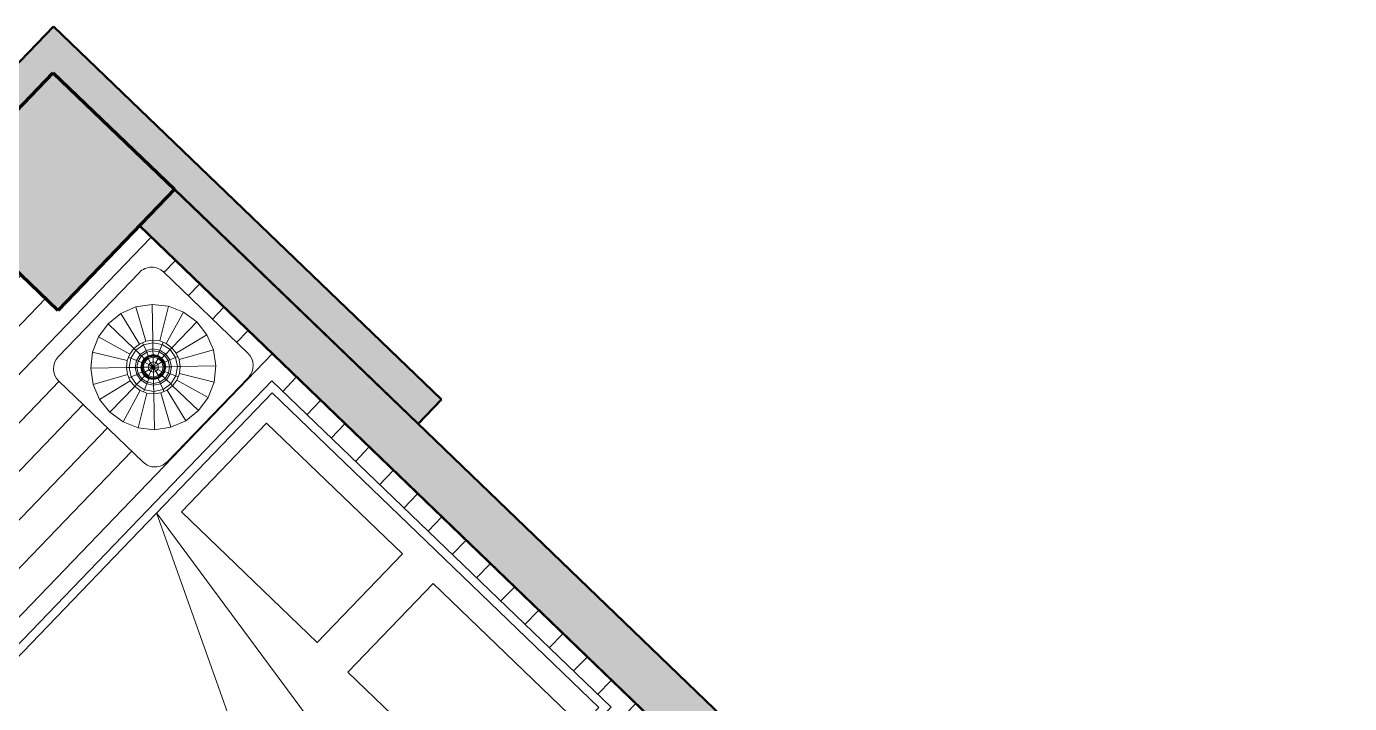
# Model space of a CAD drawing. Header units: metres. Extents: x 11 to 152, y 1 to 34.
# Drawn here: x 70.576 to 74.511, y 23.044 to 25.058 of the extents above; entities that cross this region are included whole.
import ezdxf

# ---------------------------------------------------------------- set-up
doc = ezdxf.new("R2010")
doc.units = ezdxf.units.M
for name, color, linetype, lineweight in [('A-FLOR', 192, 'Continuous', 9), ('A-FLOR-PATT', 8, 'Continuous', 9), ('A-WALL', 113, 'Continuous', 9), ('A-WALL-1', 113, 'Continuous', 50), ('A-WALL-PATT-1', 111, 'Continuous', 9), ('E-LITE-EQPM', 33, 'Continuous', 9), ('G-IMPT', 8, 'Continuous', 9), ('I-FURN', 30, 'Continuous', 9), ('S-COLS', 52, 'Continuous', 9), ('S-COLS-1', 52, 'Continuous', 100)]:
    doc.layers.add(name, color=color, linetype=linetype, lineweight=lineweight)

# ---------------------------------------------------------------- blocks, each defined once
blk = doc.blocks.new('M_Concrete-Square-Column - 500 x 500mm-1442238-2 Piso _Tipo_')
at = {"layer": 'S-COLS'}
blk.add_hatch(color=256, dxfattribs=at).paths.add_polyline_path([(0.25, 0.25), (-0.25, 0.25), (-0.25, -0.25), (0.25, -0.25), (0.25, -0.1299)], flags=0)
at = {"layer": 'S-COLS-1'}
for p, q in [((-0.25, 0.25), (0.25, 0.25)), ((-0.25, -0.25), (-0.25, 0.25)), ((0.25, 0.25), (0.25, -0.25)), ((0.25, -0.25), (-0.25, -0.25))]:
    blk.add_line(p, q, dxfattribs=at)
blk = doc.blocks.new('M_Bed-Box1 - cama 140 x 190-1496802-2 Piso _Tipo_')
at = {"layer": 'I-FURN'}
for p, q in [((-0.3608, 1.1844), (1.0392, 1.1844)), ((-0.3608, -0.7156), (-0.3608, 1.1844)), ((1.0392, -0.7156), (1.0392, 1.1844)), ((-0.3354, 1.159), (1.0138, 1.159)), ((-0.3354, -0.6902), (-0.3354, 1.159)), ((1.0138, -0.6902), (1.0138, 1.159)), ((-0.163, 0.3934), (-0.3354, 0.0335)), ((1.0138, -0.1949), (-0.163, 0.3934)), ((1.0138, -0.1949), (-0.3354, 0.0335)), ((-0.2846, -0.2482), (0.2757, -0.2482)), ((-0.2846, -0.614), (-0.2846, -0.2482)), ((0.2757, -0.614), (0.2757, -0.2482)), ((0.4027, -0.2482), (0.963, -0.2482)), ((0.4027, -0.614), (0.4027, -0.2482)), ((0.963, -0.614), (0.963, -0.2482)), ((-0.2846, -0.614), (0.2757, -0.614)), ((0.4027, -0.614), (0.963, -0.614)), ((-0.3354, -0.6902), (1.0138, -0.6902)), ((-0.3608, -0.7156), (1.0392, -0.7156))]:
    blk.add_line(p, q, dxfattribs=at)
blk = doc.blocks.new('M_Table-End - nochero-1375290-2 Piso _Tipo_')
at = {"layer": 'I-FURN'}
for p, q in [((0.4029, 0.3774), (0.0545, 0.3774)), ((0.0037, 0.3266), (0.0037, -0.0218)), ((0.4537, -0.0218), (0.4537, 0.3266)), ((0.0545, -0.0726), (0.4029, -0.0726))]:
    blk.add_line(p, q, dxfattribs=at)
for centre, start, end in [((0.0545, 0.3266), 90, 180), ((0.4029, 0.3266), 0, 90), ((0.0545, -0.0218), 180, 270), ((0.4029, -0.0218), 270, 0)]:
    blk.add_arc(centre, 0.0508, start, end, dxfattribs=at)
blk = doc.blocks.new('Lamp38i - Name-1374313-2 Piso _Tipo_')
at = {"layer": 'G-IMPT'}
for p, q in [((0, 0.0381), (0, 0.0265)), ((-0.0265, 0), (-0.0381, 0)), ((0, -0.0381), (0, -0.0265)), ((0.0265, 0), (0.0381, 0))]:
    blk.add_line(p, q, dxfattribs=at)
blk = doc.blocks.new('Lamp38i - 12zlmp38i_dwg-1374311-2 Piso _Tipo_')
at = {"layer": 'G-IMPT'}
for p, q in [((-0.1317, 0.1317), (-0.0931, 0.1613)), ((-0.0482, 0.18), (-0.0931, 0.1613)), ((-0.04, 0.0693), (-0.0931, 0.1613)), ((0, 0.1863), (-0.0482, 0.18)), ((-0.0207, 0.0772), (-0.0482, 0.18)), ((0.0482, 0.18), (0, 0.1863)), ((0, 0.0799), (0, 0.1863)), ((0.0207, 0.0772), (0.0482, 0.18)), ((0.04, 0.0693), (0.0931, 0.1613)), ((0.0482, 0.18), (0.0931, 0.1613)), ((0.1317, 0.1317), (0.0931, 0.1613)), ((-0.1317, 0.1317), (-0.1613, 0.0931)), ((-0.1317, 0.1317), (-0.0565, 0.0565)), ((0.0565, 0.0565), (0.1317, 0.1317)), ((0.1613, 0.0931), (0.1317, 0.1317)), ((-0.1613, 0.0931), (-0.18, 0.0482)), ((-0.1613, 0.0931), (-0.0693, 0.04)), ((0, 0.0799), (-0.0207, 0.0772)), ((0.0207, 0.0772), (0, 0.0799)), ((0, 0.0799), (0, 0.0722)), ((0.0693, 0.04), (0.1613, 0.0931)), ((0.18, 0.0482), (0.1613, 0.0931)), ((-0.18, 0.0482), (-0.1863, 0)), ((-0.0772, 0.0207), (-0.18, 0.0482)), ((-0.0693, 0.04), (-0.0772, 0.0207)), ((-0.0565, 0.0565), (-0.0693, 0.04)), ((-0.0511, 0.0511), (-0.0667, 0.0276)), ((-0.04, 0.0693), (-0.0565, 0.0565)), ((-0.0511, 0.0511), (-0.0565, 0.0565)), ((-0.0511, 0.0511), (-0.0276, 0.0667)), ((-0.0511, 0.0511), (-0.0381, 0.0381)), ((-0.0207, 0.0772), (-0.04, 0.0693)), ((-0.0206, 0.0498), (-0.0381, 0.0381)), ((-0.0381, 0.0381), (-0.0206, 0.0498)), ((-0.0344, 0.0344), (-0.0186, 0.0449)), ((-0.0303, 0.0732), (-0.0276, 0.0667)), ((-0.0276, 0.0667), (0, 0.0722)), ((-0.0276, 0.0667), (-0.0206, 0.0498)), ((-0.0206, 0.0498), (0, 0.0539)), ((0, 0.0539), (-0.0206, 0.0498)), ((-0.0186, 0.0449), (-0.0206, 0.0498)), ((0, 0.0486), (-0.0186, 0.0449)), ((-0.0186, 0.0449), (-0.0142, 0.0343)), ((0.0276, 0.0667), (0, 0.0722)), ((0, 0.0539), (0, 0.0722)), ((0.0206, 0.0498), (0, 0.0539)), ((0, 0.0539), (0.0206, 0.0498)), ((0, 0.0486), (0, 0.0539)), ((0, 0.0371), (0, 0.0486)), ((0.0186, 0.0449), (0, 0.0486)), ((0.0142, 0.0343), (0.0186, 0.0449)), ((0.0186, 0.0449), (0.0206, 0.0498)), ((0.0186, 0.0449), (0.0344, 0.0344)), ((0.0276, 0.0667), (0.0206, 0.0498)), ((0.0381, 0.0381), (0.0206, 0.0498)), ((0.0206, 0.0498), (0.0381, 0.0381)), ((0.04, 0.0693), (0.0207, 0.0772)), ((0.0276, 0.0667), (0.0303, 0.0732)), ((0.0511, 0.0511), (0.0276, 0.0667)), ((0.0511, 0.0511), (0.0381, 0.0381)), ((0.0565, 0.0565), (0.04, 0.0693)), ((0.0511, 0.0511), (0.0565, 0.0565)), ((0.0511, 0.0511), (0.0667, 0.0276)), ((0.0693, 0.04), (0.0565, 0.0565)), ((0.0772, 0.0207), (0.0693, 0.04)), ((0.0772, 0.0207), (0.18, 0.0482)), ((0.1863, 0), (0.18, 0.0482)), ((-0.0772, 0.0207), (-0.0799, 0)), ((-0.0732, 0.0303), (-0.0667, 0.0276)), ((-0.0722, 0), (-0.0667, 0.0276)), ((-0.0498, 0.0206), (-0.0667, 0.0276)), ((-0.0498, 0.0206), (-0.0539, 0)), ((-0.0539, 0), (-0.0498, 0.0206)), ((-0.0498, 0.0206), (-0.0381, 0.0381)), ((-0.0498, 0.0206), (-0.0381, 0.0381)), ((-0.0449, 0.0186), (-0.0498, 0.0206)), ((-0.0449, 0.0186), (-0.0486, 0)), ((-0.0449, 0.0186), (-0.0344, 0.0344)), ((-0.0343, 0.0142), (-0.0449, 0.0186)), ((-0.0344, 0.0344), (-0.0381, 0.0381)), ((-0.0371, 0), (-0.0343, 0.0142)), ((-0.0351, 0), (-0.0324, 0.0134)), ((-0.0262, 0.0262), (-0.0344, 0.0344)), ((-0.0343, 0.0142), (-0.0262, 0.0262)), ((-0.0324, 0.0134), (-0.0343, 0.0142)), ((-0.0319, 0.0065), (-0.0331, 0)), ((-0.0324, 0.0134), (-0.0248, 0.0248)), ((-0.0306, 0.0127), (-0.0324, 0.0134)), ((-0.0319, 0.0085), (-0.0233, 0.0233)), ((-0.0319, 0.0085), (-0.0319, -0.0085)), ((-0.0319, 0.0085), (-0.0287, 0.0077)), ((-0.0306, 0.0127), (-0.0312, 0.0096)), ((-0.0306, 0.0127), (-0.0234, 0.0234)), ((-0.0287, 0.0077), (-0.021, 0.021)), ((-0.0287, 0.0077), (-0.0147, 0.0039)), ((-0.0287, 0.0077), (-0.0286, -0.0077)), ((-0.0262, 0.0262), (-0.0142, 0.0343)), ((-0.0262, 0.0262), (-0.0248, 0.0248)), ((-0.0248, 0.0248), (-0.0134, 0.0324)), ((-0.0234, 0.0234), (-0.0248, 0.0248)), ((-0.0234, 0.0234), (-0.0127, 0.0306)), ((-0.0233, 0.0233), (-0.0085, 0.0319)), ((-0.0233, 0.0233), (-0.021, 0.021)), ((-0.021, 0.021), (-0.0077, 0.0287)), ((-0.021, 0.021), (-0.0108, 0.0108)), ((-0.0147, 0.0039), (-0.0108, 0.0108)), ((-0.0147, 0.0039), (-0.0147, -0.0039)), ((-0.0147, 0.0039), (0, 0)), ((0, 0.0371), (-0.0142, 0.0343)), ((-0.0142, 0.0343), (-0.0134, 0.0324)), ((0, 0.0351), (-0.0134, 0.0324)), ((-0.0127, 0.0306), (-0.0134, 0.0324)), ((-0.0096, 0.0312), (-0.0127, 0.0306)), ((-0.0039, 0.0147), (-0.0108, 0.0108)), ((0, 0), (-0.0108, 0.0108)), ((0.0085, 0.0319), (-0.0085, 0.0319)), ((-0.0077, 0.0287), (-0.0085, 0.0319)), ((0.0077, 0.0287), (-0.0077, 0.0287)), ((-0.0077, 0.0287), (-0.0039, 0.0147)), ((0, 0.0331), (-0.0065, 0.0319)), ((0.0039, 0.0147), (-0.0039, 0.0147)), ((0, 0), (-0.0039, 0.0147)), ((0, 0.0351), (0, 0.0371)), ((0.0142, 0.0343), (0, 0.0371)), ((0, 0.0351), (0.0134, 0.0324)), ((0, 0.0331), (0, 0.0351)), ((0, 0.0319), (0, 0.0331)), ((0.0065, 0.0319), (0, 0.0331)), ((0.0039, 0.0147), (0, 0)), ((0.0108, 0.0108), (0, 0)), ((0.0147, 0.0039), (0, 0)), ((0.0077, 0.0287), (0.0039, 0.0147)), ((0.0108, 0.0108), (0.0039, 0.0147)), ((0.0085, 0.0319), (0.0077, 0.0287)), ((0.021, 0.021), (0.0077, 0.0287)), ((0.0085, 0.0319), (0.0233, 0.0233)), ((0.0127, 0.0306), (0.0096, 0.0312)), ((0.021, 0.021), (0.0108, 0.0108)), ((0.0147, 0.0039), (0.0108, 0.0108)), ((0.0127, 0.0306), (0.0134, 0.0324)), ((0.0127, 0.0306), (0.0234, 0.0234)), ((0.0134, 0.0324), (0.0142, 0.0343)), ((0.0134, 0.0324), (0.0248, 0.0248)), ((0.0142, 0.0343), (0.0262, 0.0262)), ((0.0286, 0.0077), (0.0147, 0.0039)), ((0.0147, -0.0039), (0.0147, 0.0039)), ((0.021, 0.021), (0.0233, 0.0233)), ((0.0286, 0.0077), (0.021, 0.021)), ((0.0319, 0.0085), (0.0233, 0.0233)), ((0.0234, 0.0234), (0.0248, 0.0248)), ((0.0306, 0.0127), (0.0234, 0.0234)), ((0.0262, 0.0262), (0.0248, 0.0248)), ((0.0324, 0.0134), (0.0248, 0.0248)), ((0.0344, 0.0344), (0.0262, 0.0262)), ((0.0343, 0.0142), (0.0262, 0.0262)), ((0.0319, 0.0085), (0.0286, 0.0077)), ((0.0286, -0.0077), (0.0286, 0.0077)), ((0.0306, 0.0127), (0.0324, 0.0134)), ((0.0306, 0.0127), (0.0312, 0.0096)), ((0.0319, -0.0085), (0.0319, 0.0085)), ((0.0319, 0.0065), (0.0331, 0)), ((0.0324, 0.0134), (0.0343, 0.0142)), ((0.0351, 0), (0.0324, 0.0134)), ((0.0343, 0.0142), (0.0449, 0.0186)), ((0.0371, 0), (0.0343, 0.0142)), ((0.0344, 0.0344), (0.0381, 0.0381)), ((0.0449, 0.0186), (0.0344, 0.0344)), ((0.0498, 0.0206), (0.0381, 0.0381)), ((0.0498, 0.0206), (0.0381, 0.0381)), ((0.0449, 0.0186), (0.0498, 0.0206)), ((0.0449, 0.0186), (0.0486, 0)), ((0.0498, 0.0206), (0.0667, 0.0276)), ((0.0498, 0.0206), (0.0539, 0)), ((0.0539, 0), (0.0498, 0.0206)), ((0.0732, 0.0303), (0.0667, 0.0276)), ((0.0722, 0), (0.0667, 0.0276)), ((0.0799, 0), (0.0772, 0.0207)), ((-0.1863, 0), (-0.18, -0.0482)), ((-0.0799, 0), (-0.1863, 0)), ((-0.0772, -0.0207), (-0.18, -0.0482)), ((-0.0799, 0), (-0.0772, -0.0207)), ((-0.0722, 0), (-0.0799, 0)), ((-0.0772, -0.0207), (-0.0693, -0.04)), ((-0.0667, -0.0276), (-0.0732, -0.0303)), ((-0.0722, 0), (-0.0539, 0)), ((-0.0722, 0), (-0.0667, -0.0276)), ((-0.0667, -0.0276), (-0.0498, -0.0206)), ((-0.0667, -0.0276), (-0.0511, -0.0511)), ((-0.0539, 0), (-0.0498, -0.0206)), ((-0.0539, 0), (-0.0498, -0.0206)), ((-0.0486, 0), (-0.0539, 0)), ((-0.0511, -0.0511), (-0.0381, -0.0381)), ((-0.0449, -0.0186), (-0.0498, -0.0206)), ((-0.0498, -0.0206), (-0.0381, -0.0381)), ((-0.0381, -0.0381), (-0.0498, -0.0206)), ((-0.0371, 0), (-0.0486, 0)), ((-0.0486, 0), (-0.0449, -0.0186)), ((-0.0343, -0.0142), (-0.0449, -0.0186)), ((-0.0344, -0.0344), (-0.0449, -0.0186)), ((-0.0344, -0.0344), (-0.0381, -0.0381)), ((-0.0381, -0.0381), (-0.0206, -0.0498)), ((-0.0381, -0.0381), (-0.0206, -0.0498)), ((-0.0351, 0), (-0.0371, 0)), ((-0.0371, 0), (-0.0343, -0.0142)), ((-0.0351, 0), (-0.0324, -0.0134)), ((-0.0331, 0), (-0.0351, 0)), ((-0.0344, -0.0344), (-0.0262, -0.0262)), ((-0.0344, -0.0344), (-0.0186, -0.0449)), ((-0.0343, -0.0142), (-0.0326, -0.0135)), ((-0.0262, -0.0262), (-0.0343, -0.0142)), ((-0.0319, 0), (-0.0331, 0)), ((-0.0331, 0), (-0.0319, -0.0065)), ((-0.0306, -0.0127), (-0.0324, -0.0134)), ((-0.0324, -0.0134), (-0.0248, -0.0248)), ((-0.0319, -0.0085), (-0.0286, -0.0077)), ((-0.0319, -0.0085), (-0.0233, -0.0233)), ((-0.0312, -0.0096), (-0.0306, -0.0127)), ((-0.0306, -0.0127), (-0.0234, -0.0234)), ((-0.0286, -0.0077), (-0.0147, -0.0039)), ((-0.0286, -0.0077), (-0.021, -0.021)), ((-0.0262, -0.0262), (-0.0248, -0.0248)), ((-0.0262, -0.0262), (-0.0142, -0.0343)), ((-0.0234, -0.0234), (-0.0248, -0.0248)), ((-0.0248, -0.0248), (-0.0134, -0.0324)), ((-0.0234, -0.0234), (-0.0127, -0.0306)), ((-0.0233, -0.0233), (-0.021, -0.021)), ((-0.0233, -0.0233), (-0.0085, -0.0319)), ((-0.0108, -0.0108), (-0.021, -0.021)), ((-0.021, -0.021), (-0.0077, -0.0286)), ((-0.0186, -0.0449), (-0.0142, -0.0343)), ((-0.0147, -0.0039), (0, 0)), ((-0.0147, -0.0039), (-0.0108, -0.0108)), ((-0.0142, -0.0343), (-0.0134, -0.0324)), ((0, -0.0371), (-0.0142, -0.0343)), ((-0.0127, -0.0306), (-0.0134, -0.0324)), ((0, -0.0351), (-0.0134, -0.0324)), ((-0.0096, -0.0312), (-0.0127, -0.0306)), ((-0.0108, -0.0108), (0, 0)), ((-0.0108, -0.0108), (-0.0039, -0.0147)), ((-0.0077, -0.0286), (-0.0085, -0.0319)), ((-0.0085, -0.0319), (0.0085, -0.0319)), ((-0.0077, -0.0286), (-0.0039, -0.0147)), ((-0.0077, -0.0286), (0.0077, -0.0287)), ((0, -0.0331), (-0.0065, -0.0319)), ((-0.0039, -0.0147), (0, 0)), ((-0.0039, -0.0147), (0.0039, -0.0147)), ((0.0039, -0.0147), (0, 0)), ((0.0108, -0.0108), (0, 0)), ((0.0147, -0.0039), (0, 0)), ((0, -0.0319), (0, -0.0331)), ((0.0065, -0.0319), (0, -0.0331)), ((0, -0.0351), (0.0134, -0.0324)), ((0, -0.0331), (0, -0.0351)), ((0, -0.0371), (0.0142, -0.0343)), ((0, -0.0351), (0, -0.0371)), ((0, -0.0371), (0, -0.0486)), ((0.0039, -0.0147), (0.0108, -0.0108)), ((0.0077, -0.0287), (0.0039, -0.0147)), ((0.0077, -0.0287), (0.021, -0.021)), ((0.0085, -0.0319), (0.0077, -0.0287)), ((0.0085, -0.0319), (0.0233, -0.0233)), ((0.0127, -0.0306), (0.0096, -0.0312)), ((0.0108, -0.0108), (0.0147, -0.0039)), ((0.0108, -0.0108), (0.021, -0.021)), ((0.0127, -0.0306), (0.0234, -0.0234)), ((0.0127, -0.0306), (0.0134, -0.0324)), ((0.0134, -0.0324), (0.0248, -0.0248)), ((0.0134, -0.0324), (0.0142, -0.0343)), ((0.0142, -0.0343), (0.0262, -0.0262)), ((0.0142, -0.0343), (0.0186, -0.0449)), ((0.0286, -0.0077), (0.0147, -0.0039)), ((0.0186, -0.0449), (0.0344, -0.0344)), ((0.0206, -0.0498), (0.0381, -0.0381)), ((0.0206, -0.0498), (0.0381, -0.0381)), ((0.0286, -0.0077), (0.021, -0.021)), ((0.0233, -0.0233), (0.021, -0.021)), ((0.0233, -0.0233), (0.0319, -0.0085)), ((0.0234, -0.0234), (0.0306, -0.0127)), ((0.0234, -0.0234), (0.0248, -0.0248)), ((0.0324, -0.0134), (0.0248, -0.0248)), ((0.0262, -0.0262), (0.0248, -0.0248)), ((0.0343, -0.0142), (0.0262, -0.0262)), ((0.0262, -0.0262), (0.0344, -0.0344)), ((0.0286, -0.0077), (0.0319, -0.0085)), ((0.0312, -0.0096), (0.0306, -0.0127)), ((0.0306, -0.0127), (0.0324, -0.0134)), ((0.0319, 0), (0.0331, 0)), ((0.0331, 0), (0.0319, -0.0065)), ((0.0351, 0), (0.0324, -0.0134)), ((0.0343, -0.0142), (0.0326, -0.0135)), ((0.0331, 0), (0.0351, 0)), ((0.0371, 0), (0.0343, -0.0142)), ((0.0343, -0.0142), (0.0449, -0.0186)), ((0.0344, -0.0344), (0.0449, -0.0186)), ((0.0344, -0.0344), (0.0381, -0.0381)), ((0.0351, 0), (0.0371, 0)), ((0.0371, 0), (0.0486, 0)), ((0.0381, -0.0381), (0.0498, -0.0206)), ((0.0381, -0.0381), (0.0498, -0.0206)), ((0.0381, -0.0381), (0.0511, -0.0511)), ((0.0486, 0), (0.0449, -0.0186)), ((0.0449, -0.0186), (0.0498, -0.0206)), ((0.0486, 0), (0.0539, 0)), ((0.0498, -0.0206), (0.0539, 0)), ((0.0539, 0), (0.0498, -0.0206)), ((0.0498, -0.0206), (0.0667, -0.0276)), ((0.0511, -0.0511), (0.0667, -0.0276)), ((0.0722, 0), (0.0539, 0)), ((0.0667, -0.0276), (0.0722, 0)), ((0.0732, -0.0303), (0.0667, -0.0276)), ((0.0693, -0.04), (0.0772, -0.0207)), ((0.0799, 0), (0.0722, 0)), ((0.0772, -0.0207), (0.0799, 0)), ((0.0772, -0.0207), (0.18, -0.0482)), ((0.0799, 0), (0.1863, 0)), ((0.18, -0.0482), (0.1863, 0)), ((-0.18, -0.0482), (-0.1613, -0.0931)), ((-0.1613, -0.0931), (-0.0693, -0.04)), ((-0.1317, -0.1317), (-0.0565, -0.0565)), ((-0.04, -0.0693), (-0.0931, -0.1613)), ((-0.0693, -0.04), (-0.0565, -0.0565)), ((-0.0511, -0.0511), (-0.0565, -0.0565)), ((-0.0565, -0.0565), (-0.04, -0.0693)), ((-0.0511, -0.0511), (-0.0276, -0.0667)), ((-0.0482, -0.18), (-0.0207, -0.0772)), ((-0.04, -0.0693), (-0.0207, -0.0772)), ((-0.0303, -0.0732), (-0.0276, -0.0667)), ((-0.0206, -0.0498), (-0.0276, -0.0667)), ((-0.0276, -0.0667), (0, -0.0722)), ((0, -0.0799), (-0.0207, -0.0772)), ((-0.0186, -0.0449), (-0.0206, -0.0498)), ((-0.0206, -0.0498), (0, -0.0539)), ((0, -0.0539), (-0.0206, -0.0498)), ((0, -0.0486), (-0.0186, -0.0449)), ((0.0186, -0.0449), (0, -0.0486)), ((0, -0.0486), (0, -0.0539)), ((0, -0.0539), (0.0206, -0.0498)), ((0, -0.0539), (0.0206, -0.0498)), ((0, -0.0539), (0, -0.0722)), ((0.0276, -0.0667), (0, -0.0722)), ((0, -0.0799), (0, -0.0722)), ((0, -0.0799), (0.0207, -0.0772)), ((0.0186, -0.0449), (0.0206, -0.0498)), ((0.0206, -0.0498), (0.0276, -0.0667)), ((0.0207, -0.0772), (0.04, -0.0693)), ((0.0207, -0.0772), (0.0482, -0.18)), ((0.0276, -0.0667), (0.0511, -0.0511)), ((0.0303, -0.0732), (0.0276, -0.0667)), ((0.04, -0.0693), (0.0565, -0.0565)), ((0.04, -0.0693), (0.0931, -0.1613)), ((0.0565, -0.0565), (0.0511, -0.0511)), ((0.0693, -0.04), (0.0565, -0.0565)), ((0.0565, -0.0565), (0.1317, -0.1317)), ((0.0693, -0.04), (0.1613, -0.0931)), ((0.1613, -0.0931), (0.18, -0.0482)), ((-0.1613, -0.0931), (-0.1317, -0.1317)), ((0, -0.0799), (0, -0.1863)), ((0.1613, -0.0931), (0.1317, -0.1317)), ((-0.1317, -0.1317), (-0.0931, -0.1613)), ((0.0931, -0.1613), (0.1317, -0.1317)), ((-0.0931, -0.1613), (-0.0482, -0.18)), ((-0.0482, -0.18), (0, -0.1863)), ((0, -0.1863), (0.0482, -0.18)), ((0.0482, -0.18), (0.0931, -0.1613))]:
    blk.add_line(p, q, dxfattribs=at)
at = {"xscale": 1.2, "yscale": 1.2, "zscale": 1.2}
blk.add_blockref('Lamp38i - Name-1374313-2 Piso _Tipo_', (0, 0), dxfattribs=at)
blk = doc.blocks.new('Lamp38i - 100 Watt Incandescent-1375292-2 Piso _Tipo_')
blk.add_blockref('Lamp38i - 12zlmp38i_dwg-1374311-2 Piso _Tipo_', (0, 0))
blk = doc.blocks.new('fachadamuro1 - fachadamuro3-1845875-2 Piso _Tipo_')
at = {"layer": 'A-WALL-PATT-1'}
blk.add_hatch(color=256, dxfattribs=at).paths.add_polyline_path([(23.0508, 23.8756), (23.1201, 23.9477), (21.9666, 25.0576), (21.7586, 24.8414), (21.8269, 24.7757), (21.9656, 24.9199), (22.9523, 23.9704)], flags=0)
at = {"layer": 'A-WALL-1'}
for p, q in [((21.9666, 25.0576), (21.7586, 24.8414)), ((23.1201, 23.9477), (21.9666, 25.0576)), ((22.3259, 24.5731), (23.0508, 23.8756)), ((23.0508, 23.8756), (23.1201, 23.9477))]:
    blk.add_line(p, q, dxfattribs=at)

msp = doc.modelspace()

# ---------------------------------------------------------------- hatches: boundary and pattern name
at = {"layer": 'A-FLOR-PATT'}
h = msp.add_hatch(dxfattribs=at)
h.set_pattern_fill('FP_64', color=256, style=0, pattern_type=2)
h.set_pattern_definition([(226.102, (73.322, 11.756), (0.0720575, -0.0693377), [])])
h.paths.add_polyline_path([(67.8558, 17.4693), (68.6654, 18.3107), (68.4583, 18.5111), (68.4554, 18.5189), (68.4546, 18.5237), (68.4556, 18.531), (68.4578, 18.5365), (68.4632, 18.5434), (68.7311, 18.8205), (68.7404, 18.8237), (68.7437, 18.8242), (68.7503, 18.8234), (68.7571, 18.8205), (68.7625, 18.8164), (68.9648, 18.6218), (69.0813, 18.7429), (68.8825, 18.9354), (68.8796, 18.9431), (68.8789, 18.948), (68.8799, 18.9552), (68.8821, 18.9608), (68.8875, 18.9677), (69.1554, 19.2448), (69.1614, 19.2474), (69.168, 19.2484), (69.1746, 19.2477), (69.1814, 19.2448), (69.1868, 19.2407), (69.3807, 19.0541), (70.7744, 20.5041), (70.7456, 20.5318), (70.7907, 20.5787), (70.7799, 20.5891), (70.8041, 20.6143), (70.8149, 20.6039), (70.8496, 20.6399), (70.88, 20.6122), (71.2688, 21.0163), (71.3769, 20.9123), (70.9677, 20.4869), (70.9693, 20.4869), (71.3779, 20.9113), (72.5949, 19.7397), (73.1566, 20.3235), (71.8312, 21.5989), (72.8202, 22.6267), (70.9108, 24.4639), (70.6693, 24.2129), (70.3089, 24.5596), (68.9222, 23.1184), (69.0303, 23.0144), (68.7186, 22.6905), (70.2587, 21.2085), (70.2241, 21.1725), (70.2349, 21.1621), (70.2106, 21.1368), (70.1998, 21.1472), (70.1547, 21.1004), (68.6146, 22.5824), (67.0817, 20.9898), (66.9736, 21.0937), (65.5871, 19.6524), (66.0984, 19.1604), (66.6857, 19.7708), (67.729, 18.7669), (67.1417, 18.1565), (67.6649, 17.653)], flags=0)
h.paths.add_polyline_path([(68.4327, 18.5369), (68.4266, 18.5404), (68.4069, 18.5609), (68.4059, 18.5627), (68.4068, 18.572), (68.4091, 18.5753), (68.6931, 18.8693), (68.6963, 18.8713), (68.6996, 18.8718), (68.706, 18.8702), (68.709, 18.8679), (68.7287, 18.8473), (68.7298, 18.8455), (68.7298, 18.8387), (68.7264, 18.8329), (68.4444, 18.54), (68.4393, 18.537)], flags=0)
h.paths.add_polyline_path([(68.3926, 18.5719), (68.3854, 18.5763), (68.3817, 18.5823), (68.3817, 18.5905), (68.3854, 18.597), (68.3884, 18.5994), (68.3959, 18.6016), (68.3998, 18.6012), (68.407, 18.597), (68.4091, 18.5943), (68.4113, 18.5868), (68.4094, 18.5792), (68.404, 18.5736), (68.4004, 18.572), (68.3959, 18.572)], flags=0)
h.paths.add_polyline_path([(68.6789, 18.8649), (68.6693, 18.8682), (68.6657, 18.8722), (68.6641, 18.8758), (68.6641, 18.884), (68.6677, 18.8904), (68.6708, 18.8929), (68.6783, 18.895), (68.6822, 18.8946), (68.689, 18.8908), (68.6931, 18.8841), (68.6931, 18.8759), (68.6894, 18.8695), (68.6828, 18.8655)], flags=0)
h.paths.add_polyline_path([(68.857, 18.9611), (68.8494, 18.9661), (68.8312, 18.9852), (68.8301, 18.987), (68.8311, 18.9963), (68.8334, 18.9995), (69.1173, 19.2936), (69.1206, 19.2956), (69.1239, 19.296), (69.1303, 19.2945), (69.1333, 19.2922), (69.153, 19.2716), (69.154, 19.2698), (69.154, 19.2629), (69.1506, 19.2571), (68.8686, 18.9643), (68.8636, 18.9612)], flags=0)
h.paths.add_polyline_path([(68.8169, 18.9962), (68.8096, 19.0006), (68.806, 19.0067), (68.806, 19.0148), (68.8096, 19.0212), (68.8127, 19.0237), (68.8202, 19.0259), (68.8241, 19.0254), (68.8313, 19.0212), (68.8334, 19.0186), (68.8356, 19.0111), (68.8337, 19.0035), (68.8283, 18.9979), (68.8247, 18.9963), (68.8202, 18.9962)], flags=0)
h.paths.add_polyline_path([(67.4811, 19.1928), (67.1209, 19.5395), (67.4675, 19.8998), (67.8278, 19.5531), (67.5326, 19.2463)], flags=0)
h.paths.add_polyline_path([(69.1031, 19.2891), (69.0935, 19.2925), (69.0899, 19.2964), (69.0884, 19.3), (69.0884, 19.3082), (69.092, 19.3147), (69.095, 19.3171), (69.1025, 19.3193), (69.1065, 19.3188), (69.1133, 19.3151), (69.1173, 19.3084), (69.1173, 19.3002), (69.1137, 19.2938), (69.107, 19.2897)], flags=0)
h.paths.add_polyline_path([(68.4154, 19.3417), (68.0154, 19.3417), (68.0025, 19.3434), (67.9904, 19.3484), (67.9801, 19.3563), (67.9721, 19.3667), (67.9671, 19.3788), (67.9654, 19.3917), (67.9654, 19.7917), (67.9671, 19.8046), (67.9721, 19.8167), (67.9801, 19.8271), (67.9904, 19.835), (68.0025, 19.84), (68.0154, 19.8417), (68.4154, 19.8417), (68.4284, 19.84), (68.4404, 19.835), (68.4508, 19.8271), (68.4587, 19.8167), (68.4637, 19.8046), (68.4654, 19.7917), (68.4654, 19.3917), (68.4637, 19.3788), (68.4587, 19.3667), (68.4508, 19.3563), (68.4404, 19.3484), (68.4284, 19.3434)], flags=0)
h.paths.add_polyline_path([(67.2502, 20.147), (67.2372, 20.1487), (67.2252, 20.1537), (67.2148, 20.1616), (67.2069, 20.172), (67.2019, 20.184), (67.2002, 20.197), (67.2002, 20.597), (67.2019, 20.6099), (67.2069, 20.622), (67.2148, 20.6323), (67.2252, 20.6403), (67.2372, 20.6453), (67.2502, 20.647), (67.6502, 20.647), (67.6631, 20.6453), (67.6752, 20.6403), (67.6855, 20.6323), (67.6935, 20.622), (67.6985, 20.6099), (67.7002, 20.597), (67.7002, 20.197), (67.6985, 20.184), (67.6935, 20.172), (67.6855, 20.1616), (67.6752, 20.1537), (67.6631, 20.1487), (67.6502, 20.147), (67.2671, 20.147)], flags=0)
h.paths.add_polyline_path([(68.7497, 20.2533), (68.7275, 20.2593), (68.7275, 20.2795), (68.7023, 20.2541), (68.3916, 20.3374), (68.3823, 20.3724), (68.3723, 20.3544), (68.3502, 20.3605), (68.3709, 20.4381), (68.3547, 20.4662), (68.4329, 20.7579), (68.2041, 20.8192), (68.263, 21.0392), (67.9512, 21.1227), (67.9349, 21.1509), (67.8572, 21.1717), (67.8632, 21.1939), (67.8834, 21.1939), (67.858, 21.2191), (67.9413, 21.5298), (67.9763, 21.5391), (67.9583, 21.549), (67.9643, 21.5712), (68.042, 21.5504), (68.0701, 21.5667), (68.382, 21.4831), (68.4409, 21.7031), (68.6697, 21.6418), (68.7478, 21.9335), (68.776, 21.9497), (68.7976, 22.0272), (68.819, 22.0215), (68.819, 22.0012), (68.8442, 22.0266), (69.1549, 21.9433), (69.1642, 21.9083), (69.1742, 21.9263), (69.1964, 21.9203), (69.1755, 21.8426), (69.1918, 21.8145), (69.1136, 21.5228), (69.3247, 21.4662), (69.2658, 21.2463), (69.5953, 21.158), (69.6116, 21.1299), (69.6891, 21.1083), (69.6833, 21.0868), (69.6631, 21.0868), (69.6885, 21.0617), (69.6052, 20.7509), (69.5702, 20.7417), (69.5882, 20.7317), (69.5822, 20.7095), (69.5045, 20.7303), (69.4764, 20.714), (69.1468, 20.8023), (69.0879, 20.5824), (68.8768, 20.639), (68.7987, 20.3473), (68.7705, 20.331), (68.7499, 20.2541)], flags=0)
h.paths.add_polyline_path([(70.9972, 21.6636), (69.989, 22.635), (71.3065, 24.0028), (72.3139, 23.032), (71.0317, 21.6995)], flags=0)
h.paths.add_polyline_path([(72.3748, 22.3848), (72.3603, 22.3868), (72.3479, 22.3921), (72.3372, 22.4004), (72.0862, 22.6423), (72.0793, 22.6509), (72.0735, 22.6664), (72.072, 22.6762), (72.0735, 22.6894), (72.0783, 22.7017), (72.0875, 22.7138), (72.3295, 22.9648), (72.3403, 22.9727), (72.3536, 22.9775), (72.3634, 22.979), (72.3765, 22.9775), (72.3895, 22.9722), (72.401, 22.9634), (72.652, 22.7215), (72.6599, 22.7107), (72.6647, 22.6974), (72.6662, 22.6876), (72.6647, 22.6744), (72.6599, 22.6621), (72.6506, 22.65), (72.4087, 22.399), (72.3977, 22.3911), (72.3879, 22.3868)], flags=0)
h.paths.add_polyline_path([(70.9589, 23.7473), (70.9457, 23.7488), (70.9334, 23.7536), (70.9212, 23.7628), (70.6703, 24.0048), (70.6634, 24.0134), (70.6581, 24.0255), (70.6561, 24.0387), (70.6581, 24.0531), (70.6634, 24.0655), (70.6716, 24.0763), (70.9136, 24.3273), (70.9244, 24.3352), (70.9377, 24.34), (70.9475, 24.3415), (70.9606, 24.34), (70.973, 24.3352), (70.9851, 24.3259), (71.2361, 24.084), (71.244, 24.0731), (71.2488, 24.0599), (71.2503, 24.0501), (71.2488, 24.0369), (71.244, 24.0246), (71.2347, 24.0125), (70.9928, 23.7615), (70.9819, 23.7536), (70.9687, 23.7488)], flags=0)
at = {"layer": 'A-WALL-PATT-1'}
h = msp.add_hatch(color=256, dxfattribs=at)
h.paths.add_polyline_path([(74.4067, 21.1022), (74.5107, 21.2103), (73.9989, 21.7028), (73.8949, 21.5947), (74.38, 21.1279)], flags=0)
h.paths.add_polyline_path([(73.4626, 22.0107), (73.5666, 22.1188), (71.0159, 24.5732), (70.9119, 24.4651), (73.3848, 22.0856)], flags=0)

# ---------------------------------------------------------------- linework, layer by layer
at = {"layer": 'A-FLOR'}
msp.add_line((72.8202, 22.6267), (70.9108, 24.4639), dxfattribs=at)
at = {"layer": 'A-WALL-1'}
for p, q in [((73.5666, 22.1188), (71.0159, 24.5732)), ((70.9119, 24.4651), (72.8213, 22.6278))]:
    msp.add_line(p, q, dxfattribs=at)

# ---------------------------------------------------------------- block references
at = {"layer": 'A-WALL'}
msp.add_blockref('fachadamuro1 - fachadamuro3-1845875-2 Piso _Tipo_', (48.69, 0), dxfattribs=at)
at = {"layer": 'E-LITE-EQPM', "rotation": 226.1020245838972}
msp.add_blockref('Lamp38i - 100 Watt Incandescent-1375292-2 Piso _Tipo_', (70.9532, 24.0444), dxfattribs=at)
at = {"layer": 'I-FURN'}
for name, p, rotation in [('M_Table-End - nochero-1375290-2 Piso _Tipo_', (71.002, 24.3149), 226.1020245838968), ('M_Bed-Box1 - cama 140 x 190-1496802-2 Piso _Tipo_', (71.5584, 22.7673), 136.102024583897)]:
    msp.add_blockref(name, p, dxfattribs=dict(at, rotation=rotation))
at = {"layer": 'S-COLS', "rotation": 316.1020245838957}
msp.add_blockref('M_Concrete-Square-Column - 500 x 500mm-1442238-2 Piso _Tipo_', (70.6625, 24.5664), dxfattribs=at)

doc.saveas('drawing.dxf')
